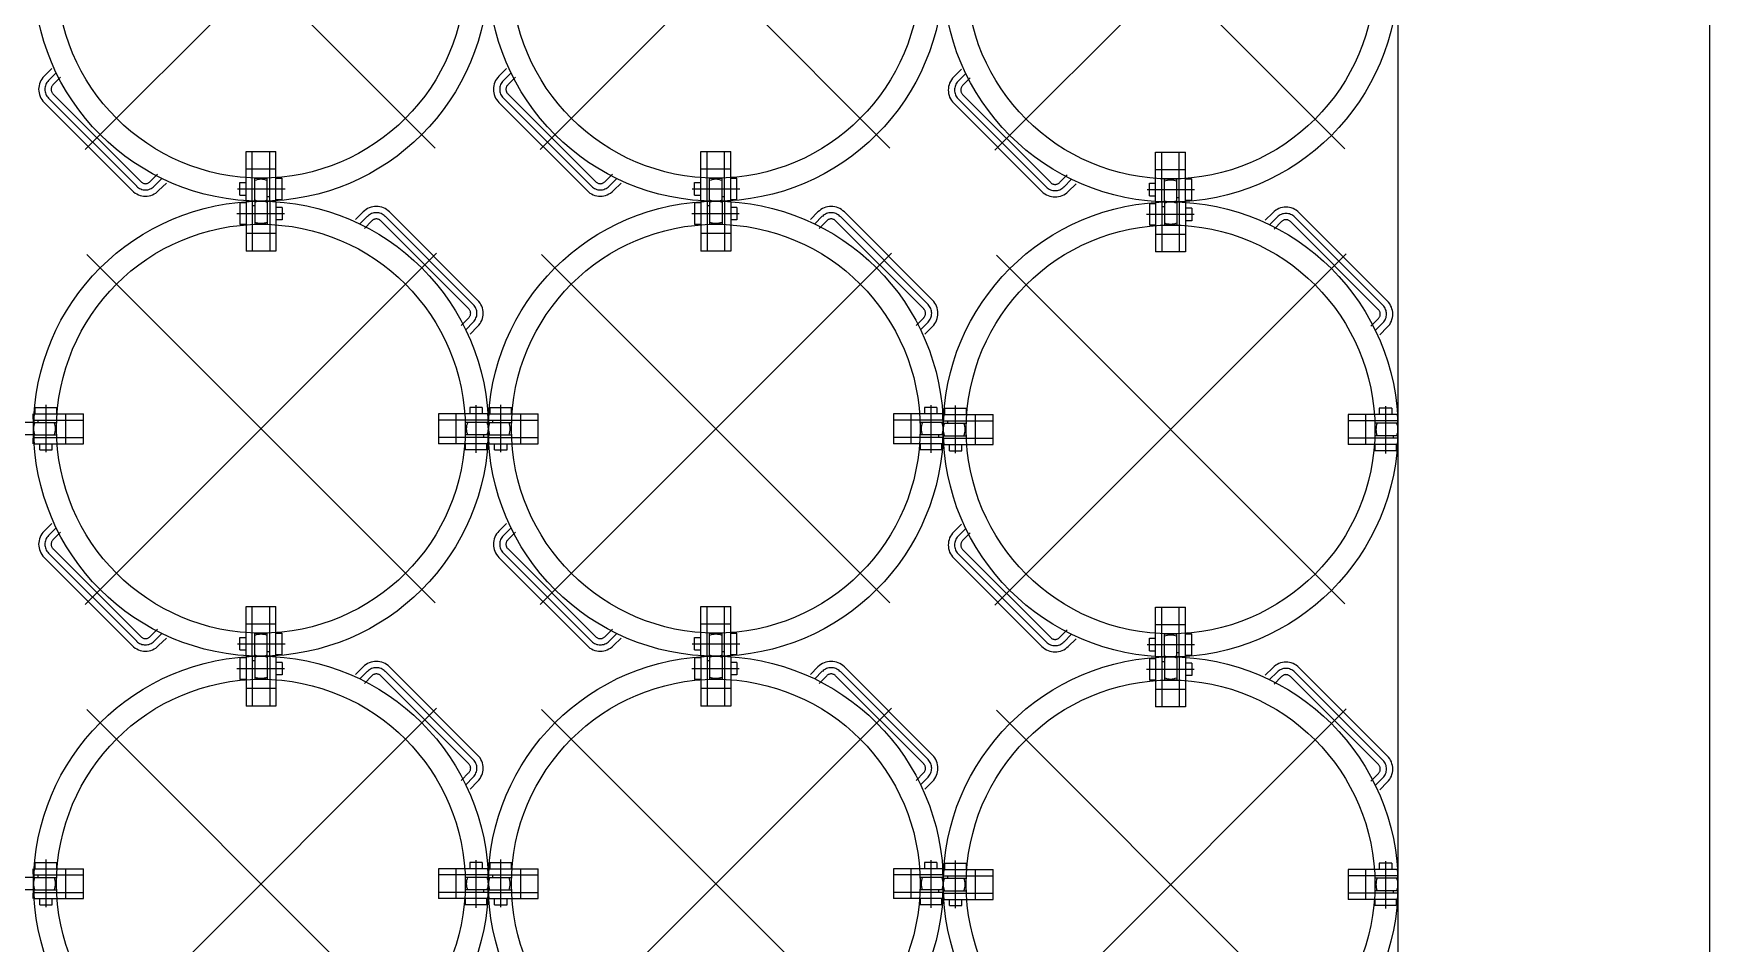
# Model space of a CAD drawing. Header units: millimetres. Extents: x 2185 to 8290, y 601 to 2456.
# Drawn here: x 6667.5 to 6680.95, y 1461.68 to 1468.98 of the extents above; entities that cross this region are included whole.
import ezdxf

# ---------------------------------------------------------------- set-up
doc = ezdxf.new("R2010")
doc.units = ezdxf.units.MM
doc.linetypes.add('CENTER2', pattern=[28.575, 19.05, -3.175, 3.175, -3.175])
doc.layers.add('НОВЫЙ', color=7, linetype='Continuous')
doc.layers.add('ТХ', color=7, linetype='Continuous')

msp = doc.modelspace()

# ---------------------------------------------------------------- linework, layer by layer
at = {"layer": 'НОВЫЙ', "color": 3, "linetype": 'CENTER2'}
for p, q in [((6667.915, 1468.048), (6670.735, 1470.867)), ((6670.723, 1468.06), (6667.927, 1470.856)), ((6671.565, 1468.048), (6674.385, 1470.867)), ((6674.373, 1468.06), (6671.577, 1470.856)), ((6675.215, 1468.042), (6678.035, 1470.861)), ((6678.023, 1468.053), (6675.227, 1470.85)), ((6667.915, 1464.398), (6670.735, 1467.217)), ((6670.723, 1464.41), (6667.927, 1467.206)), ((6671.565, 1464.398), (6674.385, 1467.217)), ((6674.373, 1464.41), (6671.577, 1467.206)), ((6675.215, 1464.392), (6678.035, 1467.211)), ((6678.023, 1464.403), (6675.227, 1467.2)), ((6667.915, 1460.748), (6670.735, 1463.567)), ((6670.723, 1460.76), (6667.927, 1463.556)), ((6671.565, 1460.748), (6674.385, 1463.567)), ((6674.373, 1460.76), (6671.577, 1463.556)), ((6675.215, 1460.742), (6678.035, 1463.561)), ((6678.023, 1460.753), (6675.227, 1463.55))]:
    msp.add_line(p, q, dxfattribs=at)
at = {"layer": 'НОВЫЙ', "color": 121, "linetype": 'CENTER2', "ltscale": 0.5}
for p, q in [((6667.585, 1468.637), (6667.646, 1468.699)), ((6667.621, 1468.602), (6667.682, 1468.663)), ((6667.656, 1468.567), (6667.717, 1468.628)), ((6671.235, 1468.637), (6671.296, 1468.699)), ((6671.271, 1468.602), (6671.332, 1468.663)), ((6671.306, 1468.567), (6671.367, 1468.628)), ((6674.885, 1468.631), (6674.946, 1468.692)), ((6674.921, 1468.596), (6674.982, 1468.657)), ((6674.956, 1468.561), (6675.017, 1468.622)), ((6668.363, 1467.789), (6667.656, 1468.496)), ((6672.013, 1467.789), (6671.306, 1468.496)), ((6675.663, 1467.783), (6674.956, 1468.49)), ((6668.292, 1467.718), (6667.585, 1468.425)), ((6668.328, 1467.754), (6667.621, 1468.461)), ((6671.942, 1467.718), (6671.235, 1468.425)), ((6671.978, 1467.754), (6671.271, 1468.461)), ((6675.592, 1467.712), (6674.885, 1468.419)), ((6675.628, 1467.747), (6674.921, 1468.455)), ((6668.434, 1467.789), (6668.495, 1467.85)), ((6668.469, 1467.754), (6668.53, 1467.815)), ((6672.084, 1467.789), (6672.145, 1467.85)), ((6672.119, 1467.754), (6672.18, 1467.815)), ((6675.734, 1467.783), (6675.795, 1467.844)), ((6675.769, 1467.747), (6675.83, 1467.809)), ((6668.504, 1467.718), (6668.566, 1467.779)), ((6672.154, 1467.718), (6672.216, 1467.779)), ((6675.804, 1467.712), (6675.866, 1467.773)), ((6670.145, 1467.547), (6670.084, 1467.486)), ((6671.064, 1466.84), (6670.357, 1467.547)), ((6673.795, 1467.547), (6673.734, 1467.486)), ((6674.714, 1466.84), (6674.007, 1467.547)), ((6677.445, 1467.541), (6677.384, 1467.48)), ((6678.364, 1466.834), (6677.657, 1467.541)), ((6670.18, 1467.512), (6670.119, 1467.451)), ((6670.216, 1467.476), (6670.155, 1467.415)), ((6670.994, 1466.769), (6670.286, 1467.476)), ((6671.029, 1466.805), (6670.322, 1467.512)), ((6673.83, 1467.512), (6673.769, 1467.451)), ((6673.866, 1467.476), (6673.805, 1467.415)), ((6674.644, 1466.769), (6673.936, 1467.476)), ((6674.679, 1466.805), (6673.972, 1467.512)), ((6677.48, 1467.506), (6677.419, 1467.445)), ((6677.516, 1467.47), (6677.455, 1467.409)), ((6678.294, 1466.763), (6677.586, 1467.47)), ((6678.329, 1466.799), (6677.622, 1467.506)), ((6670.994, 1466.699), (6670.932, 1466.637)), ((6671.029, 1466.663), (6670.968, 1466.602)), ((6671.064, 1466.628), (6671.003, 1466.567)), ((6674.644, 1466.699), (6674.582, 1466.637)), ((6674.679, 1466.663), (6674.618, 1466.602)), ((6674.714, 1466.628), (6674.653, 1466.567)), ((6678.294, 1466.693), (6678.232, 1466.631)), ((6678.329, 1466.657), (6678.268, 1466.596)), ((6678.364, 1466.622), (6678.303, 1466.561)), ((6667.585, 1464.987), (6667.646, 1465.049)), ((6667.621, 1464.952), (6667.682, 1465.013)), ((6667.656, 1464.917), (6667.717, 1464.978)), ((6671.235, 1464.987), (6671.296, 1465.049)), ((6671.271, 1464.952), (6671.332, 1465.013)), ((6671.306, 1464.917), (6671.367, 1464.978)), ((6674.885, 1464.981), (6674.946, 1465.042)), ((6674.921, 1464.946), (6674.982, 1465.007)), ((6668.363, 1464.139), (6667.656, 1464.846)), ((6672.013, 1464.139), (6671.306, 1464.846)), ((6674.956, 1464.911), (6675.017, 1464.972)), ((6675.663, 1464.133), (6674.956, 1464.84)), ((6668.292, 1464.068), (6667.585, 1464.775)), ((6668.328, 1464.104), (6667.621, 1464.811)), ((6671.942, 1464.068), (6671.235, 1464.775)), ((6671.978, 1464.104), (6671.271, 1464.811)), ((6675.592, 1464.062), (6674.885, 1464.769)), ((6675.628, 1464.097), (6674.921, 1464.805)), ((6668.434, 1464.139), (6668.495, 1464.2)), ((6672.084, 1464.139), (6672.145, 1464.2)), ((6675.734, 1464.133), (6675.795, 1464.194)), ((6668.469, 1464.104), (6668.53, 1464.165)), ((6668.504, 1464.068), (6668.566, 1464.129)), ((6672.119, 1464.104), (6672.18, 1464.165)), ((6672.154, 1464.068), (6672.216, 1464.129)), ((6675.769, 1464.097), (6675.83, 1464.159)), ((6675.804, 1464.062), (6675.866, 1464.123)), ((6670.145, 1463.897), (6670.084, 1463.836)), ((6671.064, 1463.19), (6670.357, 1463.897)), ((6673.795, 1463.897), (6673.734, 1463.836)), ((6674.714, 1463.19), (6674.007, 1463.897)), ((6670.18, 1463.862), (6670.119, 1463.801)), ((6670.216, 1463.826), (6670.155, 1463.765)), ((6670.994, 1463.119), (6670.286, 1463.826)), ((6671.029, 1463.155), (6670.322, 1463.862)), ((6673.83, 1463.862), (6673.769, 1463.801)), ((6673.866, 1463.826), (6673.805, 1463.765)), ((6674.644, 1463.119), (6673.936, 1463.826)), ((6674.679, 1463.155), (6673.972, 1463.862)), ((6677.445, 1463.891), (6677.384, 1463.83)), ((6677.48, 1463.856), (6677.419, 1463.795)), ((6677.516, 1463.82), (6677.455, 1463.759)), ((6678.294, 1463.113), (6677.586, 1463.82)), ((6678.329, 1463.149), (6677.622, 1463.856)), ((6678.364, 1463.184), (6677.657, 1463.891)), ((6670.994, 1463.049), (6670.932, 1462.987)), ((6671.029, 1463.013), (6670.968, 1462.952)), ((6671.064, 1462.978), (6671.003, 1462.917)), ((6674.644, 1463.049), (6674.582, 1462.987)), ((6674.679, 1463.013), (6674.618, 1462.952)), ((6674.714, 1462.978), (6674.653, 1462.917)), ((6678.294, 1463.043), (6678.232, 1462.981)), ((6678.329, 1463.007), (6678.268, 1462.946)), ((6678.364, 1462.972), (6678.303, 1462.911))]:
    msp.add_line(p, q, dxfattribs=at)
at = {"layer": 'НОВЫЙ', "color": 121, "linetype": 'CENTER2', "ltscale": 0.1}
for p, q in [((6669.136, 1467.733), (6669.518, 1467.733)), ((6672.786, 1467.733), (6673.168, 1467.733)), ((6676.436, 1467.727), (6676.818, 1467.727)), ((6669.513, 1467.533), (6669.132, 1467.533)), ((6673.163, 1467.533), (6672.782, 1467.533)), ((6676.813, 1467.527), (6676.432, 1467.527)), ((6667.6, 1465.619), (6667.6, 1466.001)), ((6671.05, 1465.996), (6671.05, 1465.615)), ((6671.25, 1465.619), (6671.25, 1466.001)), ((6674.7, 1465.996), (6674.7, 1465.615)), ((6674.9, 1465.613), (6674.9, 1465.995)), ((6678.35, 1465.99), (6678.35, 1465.608)), ((6669.136, 1464.083), (6669.518, 1464.083)), ((6672.786, 1464.083), (6673.168, 1464.083)), ((6676.436, 1464.077), (6676.818, 1464.077)), ((6669.513, 1463.883), (6669.132, 1463.883)), ((6673.163, 1463.883), (6672.782, 1463.883)), ((6676.813, 1463.877), (6676.432, 1463.877)), ((6667.6, 1461.969), (6667.6, 1462.351)), ((6671.05, 1462.346), (6671.05, 1461.965)), ((6671.25, 1461.969), (6671.25, 1462.351)), ((6674.7, 1462.346), (6674.7, 1461.965)), ((6674.9, 1461.963), (6674.9, 1462.345)), ((6678.35, 1462.34), (6678.35, 1461.958))]:
    msp.add_line(p, q, dxfattribs=at)
at = {"layer": 'НОВЫЙ', "color": 121, "linetype": 'CENTER2', "ltscale": 0.5}
for centre, radius, start, end in [((6667.691, 1468.531), 0.15, 135, 225), ((6671.341, 1468.531), 0.15, 135, 225), ((6674.991, 1468.525), 0.15, 135, 225), ((6667.691, 1468.531), 0.1, 135, 225), ((6667.691, 1468.531), 0.05, 135, 225), ((6671.341, 1468.531), 0.1, 135, 225), ((6671.341, 1468.531), 0.05, 135, 225), ((6674.991, 1468.525), 0.1, 135, 225), ((6674.991, 1468.525), 0.05, 135, 225), ((6668.398, 1467.824), 0.15, 225, 315), ((6668.398, 1467.824), 0.1, 225, 315), ((6668.398, 1467.824), 0.05, 225, 315), ((6672.048, 1467.824), 0.15, 225, 315), ((6672.048, 1467.824), 0.1, 225, 315), ((6672.048, 1467.824), 0.05, 225, 315), ((6675.698, 1467.818), 0.15, 225, 315), ((6675.698, 1467.818), 0.1, 225, 315), ((6675.698, 1467.818), 0.05, 225, 315), ((6670.251, 1467.441), 0.15, 45, 135), ((6670.251, 1467.441), 0.1, 45, 135), ((6673.901, 1467.441), 0.15, 45, 135), ((6673.901, 1467.441), 0.1, 45, 135), ((6677.551, 1467.435), 0.15, 45, 135), ((6677.551, 1467.435), 0.1, 45, 135), ((6670.251, 1467.441), 0.05, 45, 135), ((6673.901, 1467.441), 0.05, 45, 135), ((6677.551, 1467.435), 0.05, 45, 135), ((6670.958, 1466.734), 0.05, 315, 45), ((6670.958, 1466.734), 0.1, 315, 45), ((6670.958, 1466.734), 0.15, 315, 45), ((6674.608, 1466.734), 0.05, 315, 45), ((6674.608, 1466.734), 0.1, 315, 45), ((6674.608, 1466.734), 0.15, 315, 45), ((6678.258, 1466.728), 0.05, 315, 45), ((6678.258, 1466.728), 0.1, 315, 45), ((6678.258, 1466.728), 0.15, 315, 45), ((6667.691, 1464.881), 0.15, 135, 225), ((6671.341, 1464.881), 0.15, 135, 225), ((6674.991, 1464.875), 0.15, 135, 225), ((6667.691, 1464.881), 0.1, 135, 225), ((6667.691, 1464.881), 0.05, 135, 225), ((6671.341, 1464.881), 0.1, 135, 225), ((6671.341, 1464.881), 0.05, 135, 225), ((6674.991, 1464.875), 0.1, 135, 225), ((6674.991, 1464.875), 0.05, 135, 225), ((6668.398, 1464.174), 0.15, 225, 315), ((6668.398, 1464.174), 0.1, 225, 315), ((6668.398, 1464.174), 0.05, 225, 315), ((6672.048, 1464.174), 0.15, 225, 315), ((6672.048, 1464.174), 0.1, 225, 315), ((6672.048, 1464.174), 0.05, 225, 315), ((6675.698, 1464.168), 0.15, 225, 315), ((6675.698, 1464.168), 0.1, 225, 315), ((6675.698, 1464.168), 0.05, 225, 315), ((6670.251, 1463.791), 0.15, 45, 135), ((6673.901, 1463.791), 0.15, 45, 135), ((6677.551, 1463.785), 0.15, 45, 135), ((6670.251, 1463.791), 0.1, 45, 135), ((6670.251, 1463.791), 0.05, 45, 135), ((6673.901, 1463.791), 0.1, 45, 135), ((6673.901, 1463.791), 0.05, 45, 135), ((6677.551, 1463.785), 0.1, 45, 135), ((6677.551, 1463.785), 0.05, 45, 135), ((6670.958, 1463.084), 0.05, 315, 45), ((6670.958, 1463.084), 0.1, 315, 45), ((6670.958, 1463.084), 0.15, 315, 45), ((6674.608, 1463.084), 0.05, 315, 45), ((6674.608, 1463.084), 0.1, 315, 45), ((6674.608, 1463.084), 0.15, 315, 45), ((6678.258, 1463.078), 0.05, 315, 45), ((6678.258, 1463.078), 0.1, 315, 45), ((6678.258, 1463.078), 0.15, 315, 45)]:
    msp.add_arc(centre, radius, start, end, dxfattribs=at)
at = {"layer": 'ТХ', "color": 3, "ltscale": 0.2}
for p, q in [((6678.45, 1500.483), (6678.45, 1457.683)), ((6680.95, 1500.383), (6680.95, 1457.683))]:
    msp.add_line(p, q, dxfattribs=at)
at = {"layer": 'ТХ', "color": 121, "ltscale": 0.6}
for p, q in [((6669.205, 1468.033), (6669.445, 1468.033)), ((6669.205, 1467.637), (6669.205, 1468.033)), ((6669.255, 1467.634), (6669.255, 1468.033)), ((6669.395, 1467.634), (6669.395, 1468.033)), ((6669.445, 1467.637), (6669.445, 1468.033)), ((6672.855, 1468.033), (6673.095, 1468.033)), ((6672.855, 1467.637), (6672.855, 1468.033)), ((6672.905, 1467.634), (6672.905, 1468.033)), ((6673.045, 1467.634), (6673.045, 1468.033)), ((6673.095, 1467.637), (6673.095, 1468.033)), ((6676.505, 1468.027), (6676.745, 1468.027)), ((6676.505, 1467.631), (6676.505, 1468.027)), ((6676.555, 1467.628), (6676.555, 1468.027)), ((6676.695, 1467.628), (6676.695, 1468.027)), ((6676.745, 1467.631), (6676.745, 1468.027)), ((6669.205, 1467.893), (6669.445, 1467.893)), ((6669.275, 1467.818), (6669.375, 1467.818)), ((6669.275, 1467.633), (6669.275, 1467.818)), ((6669.375, 1467.633), (6669.375, 1467.818)), ((6669.445, 1467.819), (6669.495, 1467.819)), ((6669.495, 1467.647), (6669.495, 1467.819)), ((6672.855, 1467.893), (6673.095, 1467.893)), ((6672.925, 1467.818), (6673.025, 1467.818)), ((6672.925, 1467.633), (6672.925, 1467.818)), ((6673.025, 1467.633), (6673.025, 1467.818)), ((6673.095, 1467.819), (6673.145, 1467.819)), ((6673.145, 1467.647), (6673.145, 1467.819)), ((6676.505, 1467.887), (6676.745, 1467.887)), ((6676.575, 1467.812), (6676.675, 1467.812)), ((6676.575, 1467.627), (6676.575, 1467.812)), ((6676.675, 1467.627), (6676.675, 1467.812)), ((6676.745, 1467.813), (6676.795, 1467.813)), ((6676.795, 1467.641), (6676.795, 1467.813)), ((6669.155, 1467.783), (6669.205, 1467.783)), ((6669.155, 1467.683), (6669.155, 1467.783)), ((6669.155, 1467.683), (6669.205, 1467.683)), ((6669.375, 1467.67), (6669.395, 1467.67)), ((6672.805, 1467.783), (6672.855, 1467.783)), ((6672.805, 1467.683), (6672.805, 1467.783)), ((6672.805, 1467.683), (6672.855, 1467.683)), ((6673.025, 1467.67), (6673.045, 1467.67)), ((6676.455, 1467.777), (6676.505, 1467.777)), ((6676.455, 1467.677), (6676.455, 1467.777)), ((6676.455, 1467.677), (6676.505, 1467.677)), ((6676.675, 1467.664), (6676.695, 1467.664)), ((6669.155, 1467.619), (6669.155, 1467.447)), ((6669.205, 1467.619), (6669.155, 1467.619)), ((6669.205, 1467.629), (6669.205, 1467.233)), ((6669.255, 1467.631), (6669.255, 1467.233)), ((6669.275, 1467.595), (6669.255, 1467.595)), ((6669.275, 1467.633), (6669.275, 1467.448)), ((6669.375, 1467.633), (6669.375, 1467.448)), ((6669.395, 1467.631), (6669.395, 1467.233)), ((6669.445, 1467.647), (6669.495, 1467.647)), ((6669.445, 1467.629), (6669.445, 1467.233)), ((6669.495, 1467.583), (6669.445, 1467.583)), ((6669.495, 1467.583), (6669.495, 1467.483)), ((6672.805, 1467.619), (6672.805, 1467.447)), ((6672.855, 1467.619), (6672.805, 1467.619)), ((6672.855, 1467.629), (6672.855, 1467.233)), ((6672.905, 1467.631), (6672.905, 1467.233)), ((6672.925, 1467.595), (6672.905, 1467.595)), ((6672.925, 1467.633), (6672.925, 1467.448)), ((6673.025, 1467.633), (6673.025, 1467.448)), ((6673.045, 1467.631), (6673.045, 1467.233)), ((6673.095, 1467.647), (6673.145, 1467.647)), ((6673.095, 1467.629), (6673.095, 1467.233)), ((6673.145, 1467.583), (6673.095, 1467.583)), ((6673.145, 1467.583), (6673.145, 1467.483)), ((6676.455, 1467.613), (6676.455, 1467.441)), ((6676.505, 1467.613), (6676.455, 1467.613)), ((6676.505, 1467.623), (6676.505, 1467.227)), ((6676.555, 1467.625), (6676.555, 1467.227)), ((6676.575, 1467.589), (6676.555, 1467.589)), ((6676.575, 1467.627), (6676.575, 1467.442)), ((6676.675, 1467.627), (6676.675, 1467.442)), ((6676.695, 1467.625), (6676.695, 1467.227)), ((6676.745, 1467.641), (6676.795, 1467.641)), ((6676.745, 1467.623), (6676.745, 1467.227)), ((6676.795, 1467.577), (6676.745, 1467.577)), ((6676.795, 1467.577), (6676.795, 1467.477)), ((6669.205, 1467.447), (6669.155, 1467.447)), ((6669.375, 1467.448), (6669.275, 1467.448)), ((6669.495, 1467.483), (6669.445, 1467.483)), ((6672.855, 1467.447), (6672.805, 1467.447)), ((6673.025, 1467.448), (6672.925, 1467.448)), ((6673.145, 1467.483), (6673.095, 1467.483)), ((6676.505, 1467.441), (6676.455, 1467.441)), ((6676.675, 1467.442), (6676.575, 1467.442)), ((6676.795, 1467.477), (6676.745, 1467.477)), ((6669.445, 1467.373), (6669.205, 1467.373)), ((6673.095, 1467.373), (6672.855, 1467.373)), ((6676.745, 1467.367), (6676.505, 1467.367)), ((6669.445, 1467.233), (6669.205, 1467.233)), ((6673.095, 1467.233), (6672.855, 1467.233)), ((6676.745, 1467.227), (6676.505, 1467.227)), ((6667.504, 1465.928), (6667.9, 1465.928)), ((6667.514, 1465.978), (6667.686, 1465.978)), ((6667.514, 1465.928), (6667.514, 1465.978)), ((6667.686, 1465.928), (6667.686, 1465.978)), ((6667.76, 1465.688), (6667.76, 1465.928)), ((6667.9, 1465.688), (6667.9, 1465.928)), ((6670.75, 1465.928), (6670.75, 1465.688)), ((6671.146, 1465.928), (6670.75, 1465.928)), ((6670.89, 1465.928), (6670.89, 1465.688)), ((6671, 1465.978), (6671, 1465.928)), ((6671.1, 1465.978), (6671, 1465.978)), ((6671.1, 1465.978), (6671.1, 1465.928)), ((6671.154, 1465.928), (6671.55, 1465.928)), ((6671.164, 1465.978), (6671.336, 1465.978)), ((6671.164, 1465.928), (6671.164, 1465.978)), ((6671.336, 1465.928), (6671.336, 1465.978)), ((6671.41, 1465.688), (6671.41, 1465.928)), ((6671.55, 1465.688), (6671.55, 1465.928)), ((6674.4, 1465.928), (6674.4, 1465.688)), ((6674.796, 1465.928), (6674.4, 1465.928)), ((6674.54, 1465.928), (6674.54, 1465.688)), ((6674.65, 1465.978), (6674.65, 1465.928)), ((6674.75, 1465.978), (6674.65, 1465.978)), ((6674.75, 1465.978), (6674.75, 1465.928)), ((6674.804, 1465.922), (6675.2, 1465.922)), ((6674.814, 1465.972), (6674.986, 1465.972)), ((6674.814, 1465.922), (6674.814, 1465.972)), ((6674.986, 1465.922), (6674.986, 1465.972)), ((6675.06, 1465.682), (6675.06, 1465.922)), ((6675.2, 1465.682), (6675.2, 1465.922)), ((6678.05, 1465.922), (6678.05, 1465.682)), ((6678.446, 1465.922), (6678.05, 1465.922)), ((6678.19, 1465.922), (6678.19, 1465.682)), ((6678.3, 1465.972), (6678.3, 1465.922)), ((6678.4, 1465.972), (6678.3, 1465.972)), ((6678.4, 1465.972), (6678.4, 1465.922)), ((6667.5, 1465.858), (6667.315, 1465.858)), ((6667.5, 1465.858), (6667.685, 1465.858)), ((6667.501, 1465.878), (6667.9, 1465.878)), ((6667.537, 1465.858), (6667.537, 1465.878)), ((6667.685, 1465.758), (6667.685, 1465.858)), ((6671.148, 1465.878), (6670.75, 1465.878)), ((6670.965, 1465.858), (6670.965, 1465.758)), ((6671.15, 1465.858), (6670.965, 1465.858)), ((6671.15, 1465.858), (6671.335, 1465.858)), ((6671.151, 1465.878), (6671.55, 1465.878)), ((6671.187, 1465.858), (6671.187, 1465.878)), ((6671.335, 1465.758), (6671.335, 1465.858)), ((6674.798, 1465.878), (6674.4, 1465.878)), ((6674.615, 1465.858), (6674.615, 1465.758)), ((6674.8, 1465.858), (6674.615, 1465.858)), ((6674.8, 1465.852), (6674.985, 1465.852)), ((6674.801, 1465.872), (6675.2, 1465.872)), ((6674.837, 1465.852), (6674.837, 1465.872)), ((6674.985, 1465.752), (6674.985, 1465.852)), ((6678.448, 1465.872), (6678.05, 1465.872)), ((6678.265, 1465.852), (6678.265, 1465.752)), ((6678.45, 1465.852), (6678.265, 1465.852)), ((6667.5, 1465.758), (6667.315, 1465.758)), ((6667.5, 1465.758), (6667.685, 1465.758)), ((6667.501, 1465.738), (6667.9, 1465.738)), ((6667.504, 1465.688), (6667.9, 1465.688)), ((6667.55, 1465.638), (6667.55, 1465.688)), ((6667.65, 1465.638), (6667.65, 1465.688)), ((6671.148, 1465.738), (6670.75, 1465.738)), ((6671.146, 1465.688), (6670.75, 1465.688)), ((6670.964, 1465.688), (6670.964, 1465.638)), ((6671.15, 1465.758), (6670.965, 1465.758)), ((6671.112, 1465.758), (6671.112, 1465.738)), ((6671.136, 1465.688), (6671.136, 1465.638)), ((6671.15, 1465.758), (6671.335, 1465.758)), ((6671.151, 1465.738), (6671.55, 1465.738)), ((6671.154, 1465.688), (6671.55, 1465.688)), ((6671.2, 1465.638), (6671.2, 1465.688)), ((6671.3, 1465.638), (6671.3, 1465.688)), ((6674.798, 1465.738), (6674.4, 1465.738)), ((6674.796, 1465.688), (6674.4, 1465.688)), ((6674.614, 1465.688), (6674.614, 1465.638)), ((6674.8, 1465.758), (6674.615, 1465.758)), ((6674.762, 1465.758), (6674.762, 1465.738)), ((6674.786, 1465.688), (6674.786, 1465.638)), ((6674.8, 1465.752), (6674.985, 1465.752)), ((6674.801, 1465.732), (6675.2, 1465.732)), ((6674.804, 1465.682), (6675.2, 1465.682)), ((6674.85, 1465.632), (6674.85, 1465.682)), ((6674.95, 1465.632), (6674.95, 1465.682)), ((6678.448, 1465.732), (6678.05, 1465.732)), ((6678.446, 1465.682), (6678.05, 1465.682)), ((6678.264, 1465.682), (6678.264, 1465.632)), ((6678.45, 1465.752), (6678.265, 1465.752)), ((6678.412, 1465.752), (6678.412, 1465.732)), ((6678.436, 1465.682), (6678.436, 1465.632)), ((6667.55, 1465.638), (6667.65, 1465.638)), ((6671.136, 1465.638), (6670.964, 1465.638)), ((6671.2, 1465.638), (6671.3, 1465.638)), ((6674.786, 1465.638), (6674.614, 1465.638)), ((6674.85, 1465.632), (6674.95, 1465.632)), ((6678.436, 1465.632), (6678.264, 1465.632)), ((6669.205, 1464.383), (6669.445, 1464.383)), ((6669.205, 1463.987), (6669.205, 1464.383)), ((6669.255, 1463.984), (6669.255, 1464.383)), ((6669.395, 1463.984), (6669.395, 1464.383)), ((6669.445, 1463.987), (6669.445, 1464.383)), ((6672.855, 1464.383), (6673.095, 1464.383)), ((6672.855, 1463.987), (6672.855, 1464.383)), ((6672.905, 1463.984), (6672.905, 1464.383)), ((6673.045, 1463.984), (6673.045, 1464.383)), ((6673.095, 1463.987), (6673.095, 1464.383)), ((6676.505, 1464.377), (6676.745, 1464.377)), ((6676.505, 1463.981), (6676.505, 1464.377)), ((6676.555, 1463.978), (6676.555, 1464.377)), ((6676.695, 1463.978), (6676.695, 1464.377)), ((6676.745, 1463.981), (6676.745, 1464.377)), ((6669.205, 1464.243), (6669.445, 1464.243)), ((6669.275, 1464.168), (6669.375, 1464.168)), ((6669.275, 1463.983), (6669.275, 1464.168)), ((6669.375, 1463.983), (6669.375, 1464.168)), ((6669.445, 1464.169), (6669.495, 1464.169)), ((6669.495, 1463.997), (6669.495, 1464.169)), ((6672.855, 1464.243), (6673.095, 1464.243)), ((6672.925, 1464.168), (6673.025, 1464.168)), ((6672.925, 1463.983), (6672.925, 1464.168)), ((6673.025, 1463.983), (6673.025, 1464.168)), ((6673.095, 1464.169), (6673.145, 1464.169)), ((6673.145, 1463.997), (6673.145, 1464.169)), ((6676.505, 1464.237), (6676.745, 1464.237)), ((6669.155, 1464.133), (6669.205, 1464.133)), ((6669.155, 1464.033), (6669.155, 1464.133)), ((6669.155, 1464.033), (6669.205, 1464.033)), ((6672.805, 1464.133), (6672.855, 1464.133)), ((6672.805, 1464.033), (6672.805, 1464.133)), ((6672.805, 1464.033), (6672.855, 1464.033)), ((6676.455, 1464.127), (6676.505, 1464.127)), ((6676.455, 1464.027), (6676.455, 1464.127)), ((6676.575, 1464.162), (6676.675, 1464.162)), ((6676.575, 1463.977), (6676.575, 1464.162)), ((6676.675, 1463.977), (6676.675, 1464.162)), ((6676.745, 1464.163), (6676.795, 1464.163)), ((6676.795, 1463.991), (6676.795, 1464.163)), ((6669.155, 1463.969), (6669.155, 1463.797)), ((6669.205, 1463.969), (6669.155, 1463.969)), ((6669.205, 1463.979), (6669.205, 1463.583)), ((6669.255, 1463.981), (6669.255, 1463.583)), ((6669.275, 1463.945), (6669.255, 1463.945)), ((6669.275, 1463.983), (6669.275, 1463.798)), ((6669.375, 1464.02), (6669.395, 1464.02)), ((6669.375, 1463.983), (6669.375, 1463.798)), ((6669.395, 1463.981), (6669.395, 1463.583)), ((6669.445, 1463.997), (6669.495, 1463.997)), ((6669.445, 1463.979), (6669.445, 1463.583)), ((6669.495, 1463.933), (6669.445, 1463.933)), ((6669.495, 1463.933), (6669.495, 1463.833)), ((6672.805, 1463.969), (6672.805, 1463.797)), ((6672.855, 1463.969), (6672.805, 1463.969)), ((6672.855, 1463.979), (6672.855, 1463.583)), ((6672.905, 1463.981), (6672.905, 1463.583)), ((6672.925, 1463.945), (6672.905, 1463.945)), ((6672.925, 1463.983), (6672.925, 1463.798)), ((6673.025, 1464.02), (6673.045, 1464.02)), ((6673.025, 1463.983), (6673.025, 1463.798)), ((6673.045, 1463.981), (6673.045, 1463.583)), ((6673.095, 1463.997), (6673.145, 1463.997)), ((6673.095, 1463.979), (6673.095, 1463.583)), ((6673.145, 1463.933), (6673.095, 1463.933)), ((6673.145, 1463.933), (6673.145, 1463.833)), ((6676.455, 1464.027), (6676.505, 1464.027)), ((6676.455, 1463.963), (6676.455, 1463.791)), ((6676.505, 1463.963), (6676.455, 1463.963)), ((6676.505, 1463.973), (6676.505, 1463.577)), ((6676.555, 1463.975), (6676.555, 1463.577)), ((6676.575, 1463.939), (6676.555, 1463.939)), ((6676.575, 1463.977), (6676.575, 1463.792)), ((6676.675, 1464.014), (6676.695, 1464.014)), ((6676.675, 1463.977), (6676.675, 1463.792)), ((6676.695, 1463.975), (6676.695, 1463.577)), ((6676.745, 1463.991), (6676.795, 1463.991)), ((6676.745, 1463.973), (6676.745, 1463.577)), ((6676.795, 1463.927), (6676.745, 1463.927)), ((6676.795, 1463.927), (6676.795, 1463.827)), ((6669.205, 1463.797), (6669.155, 1463.797)), ((6669.375, 1463.798), (6669.275, 1463.798)), ((6669.495, 1463.833), (6669.445, 1463.833)), ((6672.855, 1463.797), (6672.805, 1463.797)), ((6673.025, 1463.798), (6672.925, 1463.798)), ((6673.145, 1463.833), (6673.095, 1463.833)), ((6676.505, 1463.791), (6676.455, 1463.791)), ((6676.675, 1463.792), (6676.575, 1463.792)), ((6676.795, 1463.827), (6676.745, 1463.827)), ((6669.445, 1463.723), (6669.205, 1463.723)), ((6673.095, 1463.723), (6672.855, 1463.723)), ((6676.745, 1463.717), (6676.505, 1463.717)), ((6669.445, 1463.583), (6669.205, 1463.583)), ((6673.095, 1463.583), (6672.855, 1463.583)), ((6676.745, 1463.577), (6676.505, 1463.577)), ((6667.514, 1462.328), (6667.686, 1462.328)), ((6667.514, 1462.278), (6667.514, 1462.328)), ((6667.686, 1462.278), (6667.686, 1462.328)), ((6671, 1462.328), (6671, 1462.278)), ((6671.1, 1462.328), (6671, 1462.328)), ((6671.1, 1462.328), (6671.1, 1462.278)), ((6671.164, 1462.328), (6671.336, 1462.328)), ((6671.164, 1462.278), (6671.164, 1462.328)), ((6671.336, 1462.278), (6671.336, 1462.328)), ((6674.65, 1462.328), (6674.65, 1462.278)), ((6674.75, 1462.328), (6674.65, 1462.328)), ((6674.75, 1462.328), (6674.75, 1462.278)), ((6674.814, 1462.322), (6674.986, 1462.322)), ((6674.814, 1462.272), (6674.814, 1462.322)), ((6674.986, 1462.272), (6674.986, 1462.322)), ((6678.3, 1462.322), (6678.3, 1462.272)), ((6678.4, 1462.322), (6678.3, 1462.322)), ((6678.4, 1462.322), (6678.4, 1462.272)), ((6667.5, 1462.208), (6667.315, 1462.208)), ((6667.5, 1462.208), (6667.685, 1462.208)), ((6667.501, 1462.228), (6667.9, 1462.228)), ((6667.504, 1462.278), (6667.9, 1462.278)), ((6667.537, 1462.208), (6667.537, 1462.228)), ((6667.685, 1462.108), (6667.685, 1462.208)), ((6667.76, 1462.038), (6667.76, 1462.278)), ((6667.9, 1462.038), (6667.9, 1462.278)), ((6670.75, 1462.278), (6670.75, 1462.038)), ((6671.146, 1462.278), (6670.75, 1462.278)), ((6671.148, 1462.228), (6670.75, 1462.228)), ((6670.89, 1462.278), (6670.89, 1462.038)), ((6670.965, 1462.208), (6670.965, 1462.108)), ((6671.15, 1462.208), (6670.965, 1462.208)), ((6671.15, 1462.208), (6671.335, 1462.208)), ((6671.151, 1462.228), (6671.55, 1462.228)), ((6671.154, 1462.278), (6671.55, 1462.278)), ((6671.187, 1462.208), (6671.187, 1462.228)), ((6671.335, 1462.108), (6671.335, 1462.208)), ((6671.41, 1462.038), (6671.41, 1462.278)), ((6671.55, 1462.038), (6671.55, 1462.278)), ((6674.4, 1462.278), (6674.4, 1462.038)), ((6674.796, 1462.278), (6674.4, 1462.278)), ((6674.798, 1462.228), (6674.4, 1462.228)), ((6674.54, 1462.278), (6674.54, 1462.038)), ((6674.615, 1462.208), (6674.615, 1462.108)), ((6674.8, 1462.208), (6674.615, 1462.208)), ((6674.8, 1462.202), (6674.985, 1462.202)), ((6674.801, 1462.222), (6675.2, 1462.222)), ((6674.804, 1462.272), (6675.2, 1462.272)), ((6674.837, 1462.202), (6674.837, 1462.222)), ((6674.985, 1462.102), (6674.985, 1462.202)), ((6675.06, 1462.032), (6675.06, 1462.272)), ((6675.2, 1462.032), (6675.2, 1462.272)), ((6678.05, 1462.272), (6678.05, 1462.032)), ((6678.446, 1462.272), (6678.05, 1462.272)), ((6678.448, 1462.222), (6678.05, 1462.222)), ((6678.19, 1462.272), (6678.19, 1462.032)), ((6678.265, 1462.202), (6678.265, 1462.102)), ((6678.45, 1462.202), (6678.265, 1462.202)), ((6667.5, 1462.108), (6667.315, 1462.108)), ((6667.5, 1462.108), (6667.685, 1462.108)), ((6667.501, 1462.088), (6667.9, 1462.088)), ((6667.504, 1462.038), (6667.9, 1462.038)), ((6667.55, 1461.988), (6667.55, 1462.038)), ((6667.65, 1461.988), (6667.65, 1462.038)), ((6671.148, 1462.088), (6670.75, 1462.088)), ((6671.146, 1462.038), (6670.75, 1462.038)), ((6670.964, 1462.038), (6670.964, 1461.988)), ((6671.15, 1462.108), (6670.965, 1462.108)), ((6671.112, 1462.108), (6671.112, 1462.088)), ((6671.136, 1462.038), (6671.136, 1461.988)), ((6671.15, 1462.108), (6671.335, 1462.108)), ((6671.151, 1462.088), (6671.55, 1462.088)), ((6671.154, 1462.038), (6671.55, 1462.038)), ((6671.2, 1461.988), (6671.2, 1462.038)), ((6671.3, 1461.988), (6671.3, 1462.038)), ((6674.798, 1462.088), (6674.4, 1462.088)), ((6674.796, 1462.038), (6674.4, 1462.038)), ((6674.614, 1462.038), (6674.614, 1461.988)), ((6674.8, 1462.108), (6674.615, 1462.108)), ((6674.762, 1462.108), (6674.762, 1462.088)), ((6674.786, 1462.038), (6674.786, 1461.988)), ((6674.8, 1462.102), (6674.985, 1462.102)), ((6674.801, 1462.082), (6675.2, 1462.082)), ((6674.804, 1462.032), (6675.2, 1462.032)), ((6674.85, 1461.982), (6674.85, 1462.032)), ((6674.95, 1461.982), (6674.95, 1462.032)), ((6678.448, 1462.082), (6678.05, 1462.082)), ((6678.446, 1462.032), (6678.05, 1462.032)), ((6678.264, 1462.032), (6678.264, 1461.982)), ((6678.45, 1462.102), (6678.265, 1462.102)), ((6678.412, 1462.102), (6678.412, 1462.082)), ((6678.436, 1462.032), (6678.436, 1461.982)), ((6667.55, 1461.988), (6667.65, 1461.988)), ((6671.136, 1461.988), (6670.964, 1461.988)), ((6671.2, 1461.988), (6671.3, 1461.988)), ((6674.786, 1461.988), (6674.614, 1461.988)), ((6674.85, 1461.982), (6674.95, 1461.982)), ((6678.436, 1461.982), (6678.264, 1461.982))]:
    msp.add_line(p, q, dxfattribs=at)
for centre, radius in [((6669.325, 1469.458), 1.825), ((6672.975, 1469.458), 1.825), ((6676.625, 1469.452), 1.825), ((6669.325, 1469.458), 1.64), ((6672.975, 1469.458), 1.64), ((6676.625, 1469.452), 1.64), ((6669.325, 1465.808), 1.825), ((6672.975, 1465.808), 1.825), ((6676.625, 1465.802), 1.825), ((6669.325, 1465.808), 1.64), ((6672.975, 1465.808), 1.64), ((6676.625, 1465.802), 1.64), ((6669.325, 1462.158), 1.825), ((6672.975, 1462.158), 1.825), ((6676.625, 1462.152), 1.825), ((6669.325, 1462.158), 1.64), ((6672.975, 1462.158), 1.64), ((6676.625, 1462.152), 1.64)]:
    msp.add_circle(centre, radius, dxfattribs=at)
for centre, radius, start, end in [((6669.325, 1467.679), 0.13, 67.3801, 112.6199), ((6672.975, 1467.679), 0.13, 67.3801, 112.6199), ((6676.625, 1467.673), 0.13, 67.3801, 112.6199), ((6669.325, 1469.458), 1.825, 266.2299, 273.7701), ((6669.325, 1465.808), 1.825, 86.2299, 93.7701), ((6669.325, 1467.763), 0.13, 247.3801, 292.6199), ((6669.325, 1467.503), 0.13, 67.3801, 112.6199), ((6672.975, 1469.458), 1.825, 266.2299, 273.7701), ((6672.975, 1465.808), 1.825, 86.2299, 93.7701), ((6672.975, 1467.763), 0.13, 247.3801, 292.6199), ((6672.975, 1467.503), 0.13, 67.3801, 112.6199), ((6676.625, 1469.452), 1.825, 266.2299, 273.7701), ((6676.625, 1465.802), 1.825, 86.2299, 93.7701), ((6676.625, 1467.757), 0.13, 247.3801, 292.6199), ((6676.625, 1467.497), 0.13, 67.3801, 112.6199), ((6669.325, 1467.586), 0.13, 247.3801, 292.6199), ((6672.975, 1467.586), 0.13, 247.3801, 292.6199), ((6676.625, 1467.58), 0.13, 247.3801, 292.6199), ((6665.675, 1465.808), 1.825, 356.2299, 3.7701), ((6669.325, 1465.808), 1.825, 176.2299, 183.7701), ((6669.325, 1465.808), 1.825, 356.2299, 3.7701), ((6672.975, 1465.808), 1.825, 176.2299, 183.7701), ((6672.975, 1465.808), 1.825, 356.2299, 3.7701), ((6676.625, 1465.802), 1.825, 176.2299, 183.7701), ((6676.625, 1465.802), 1.825, 356.2299, 3.7701), ((6667.63, 1465.808), 0.13, 157.3801, 202.6199), ((6667.546, 1465.808), 0.13, 337.3801, 22.6199), ((6671.103, 1465.808), 0.13, 157.3801, 202.6199), ((6671.02, 1465.808), 0.13, 337.3801, 22.6199), ((6671.28, 1465.808), 0.13, 157.3801, 202.6199), ((6671.196, 1465.808), 0.13, 337.3801, 22.6199), ((6674.753, 1465.808), 0.13, 157.3801, 202.6199), ((6674.67, 1465.808), 0.13, 337.3801, 22.6199), ((6674.93, 1465.802), 0.13, 157.3801, 202.6199), ((6674.846, 1465.802), 0.13, 337.3801, 22.6199), ((6678.403, 1465.802), 0.13, 157.3801, 202.6199), ((6678.32, 1465.802), 0.13, 337.3801, 22.6199), ((6669.325, 1464.029), 0.13, 67.3801, 112.6199), ((6672.975, 1464.029), 0.13, 67.3801, 112.6199), ((6676.625, 1464.023), 0.13, 67.3801, 112.6199), ((6669.325, 1465.808), 1.825, 266.2299, 273.7701), ((6669.325, 1462.158), 1.825, 86.2299, 93.7701), ((6669.325, 1464.113), 0.13, 247.3801, 292.6199), ((6669.325, 1463.853), 0.13, 67.3801, 112.6199), ((6672.975, 1465.808), 1.825, 266.2299, 273.7701), ((6672.975, 1462.158), 1.825, 86.2299, 93.7701), ((6672.975, 1464.113), 0.13, 247.3801, 292.6199), ((6672.975, 1463.853), 0.13, 67.3801, 112.6199), ((6676.625, 1465.802), 1.825, 266.2299, 273.7701), ((6676.625, 1462.152), 1.825, 86.2299, 93.7701), ((6676.625, 1464.107), 0.13, 247.3801, 292.6199), ((6676.625, 1463.847), 0.13, 67.3801, 112.6199), ((6669.325, 1463.936), 0.13, 247.3801, 292.6199), ((6672.975, 1463.936), 0.13, 247.3801, 292.6199), ((6676.625, 1463.93), 0.13, 247.3801, 292.6199), ((6665.675, 1462.158), 1.825, 356.2299, 3.7701), ((6669.325, 1462.158), 1.825, 176.2299, 183.7701), ((6667.63, 1462.158), 0.13, 157.3801, 202.6199), ((6667.546, 1462.158), 0.13, 337.3801, 22.6199), ((6671.103, 1462.158), 0.13, 157.3801, 202.6199), ((6671.02, 1462.158), 0.13, 337.3801, 22.6199), ((6669.325, 1462.158), 1.825, 356.2299, 3.7701), ((6672.975, 1462.158), 1.825, 176.2299, 183.7701), ((6671.28, 1462.158), 0.13, 157.3801, 202.6199), ((6671.196, 1462.158), 0.13, 337.3801, 22.6199), ((6674.753, 1462.158), 0.13, 157.3801, 202.6199), ((6674.67, 1462.158), 0.13, 337.3801, 22.6199), ((6672.975, 1462.158), 1.825, 356.2299, 3.7701), ((6676.625, 1462.152), 1.825, 176.2299, 183.7701), ((6674.93, 1462.152), 0.13, 157.3801, 202.6199), ((6674.846, 1462.152), 0.13, 337.3801, 22.6199), ((6678.403, 1462.152), 0.13, 157.3801, 202.6199), ((6678.32, 1462.152), 0.13, 337.3801, 22.6199), ((6676.625, 1462.152), 1.825, 356.2299, 3.7701)]:
    msp.add_arc(centre, radius, start, end, dxfattribs=at)

doc.saveas('drawing.dxf')
